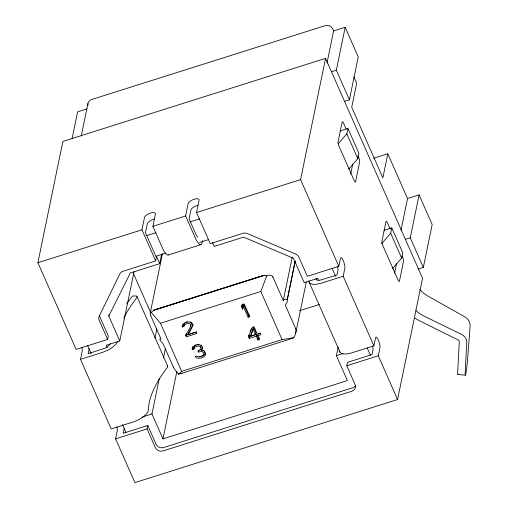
<?xml version="1.0" encoding="UTF-8"?>
<svg xmlns="http://www.w3.org/2000/svg" width="508" height="508" viewBox="0 0 508 508"><rect width="100%" height="100%" fill="white"/><g stroke="black" fill="none" stroke-linecap="round" stroke-linejoin="round"><path stroke-width="0.76" d="M315.963 278.517L316.503 279.851L318.014 280.314A8.236 3.232 -23.8 0 0 319.672 280.276L336.963 275.044L337.922 270.402A5.906 1.46 72.5 0 0 337.56 266.573M162.477 253.543L150.158 313.468L150.635 315.506L161.068 339.166L159.899 338.887L160.007 340.112A1.429 0.33 60.4 0 0 160.223 340.557L163.087 343.738L173.526 367.411L175.196 370.224L178.518 374.167L182.105 373.228M291.236 338.722L293.903 337.68L295.421 334.327L296.037 330.276L295.612 328.454L285.305 305.092L287.096 302.349L287.382 300.342A1.429 0.94 88 0 0 287.249 299.872C286.391 298.24 284.156 299.549 283.286 300.52L272.986 277.158C272.015 274.676 268.637 274.726 266.662 275.908L265.119 275.342L263.347 275.495L154.222 310.001L150.222 313.042M99.454 315.208A5.906 5.232 11.6 0 0 99.866 316.827L108.325 336.017L107.626 339.427L76.13 349.39L37.897 262.7L62.871 141.427L325.558 58.357L422.548 278.257L397.574 399.529L134.887 482.6L115.589 438.861L117.253 430.809A5.906 1.46 72.5 0 0 116.891 426.98M72.079 138.709L77.61 111.881L87.008 108.909M81.236 136.049L87.935 103.518M167.278 365.747A4.724 1.854 -23.8 0 1 167.316 367.532A199.625 78.321 -23.8 0 0 148.266 410.261A14.897 5.842 -23.8 0 1 147.936 411.651A15.24 5.982 -23.8 0 1 147.06 413.182A14.999 5.886 -23.8 0 1 145.663 414.795A15.094 5.918 -23.8 0 1 141.58 418.008L140.341 418.763A15.538 6.096 -23.8 0 1 137.7 420.154A14.808 5.81 -23.8 0 1 133.515 421.862L111.208 428.917L80.518 359.327L82.175 351.282A5.906 1.46 72.5 0 0 81.813 347.447M107.213 347.415L106.255 345.25L119.786 340.97L108.782 316.02L109.099 314.465M107.626 339.427L99.162 320.243A5.906 5.232 11.6 0 1 99.212 316.224L119.837 273.901A5.906 5.232 11.6 0 1 123.057 271.228L155.683 260.909L141.961 229.794L144.501 217.449A5.906 2.318 -23.8 0 1 150.508 213.042A5.906 2.318 -23.8 0 1 155.416 214.001L152.87 226.339L162.382 247.898A14.853 3.677 72.5 0 0 163.443 250.069A15.424 3.816 72.5 0 0 165.017 252.679L165.525 253.359A15.056 3.727 72.5 0 0 167.748 255.041A15.215 3.766 72.5 0 0 168.415 254.876M119.786 340.97L134.029 271.824M155.683 260.909L156.388 257.499L145.453 232.702L147.288 223.774A5.906 2.318 -23.8 0 1 154.235 219.107M124.193 428.612L123.234 433.254L147.79 425.488L156.077 444.278A5.906 5.232 11.6 0 0 163.722 447.523L352.514 387.82A5.906 5.232 11.6 0 0 355.505 385.547M108.782 316.02L130.327 272.955L159.677 263.671L161.582 254.445M154.921 338.195L156.839 328.873M202.825 240.551A106.312 26.295 72.5 0 0 201.841 243.37A14.922 3.689 72.5 0 1 201.149 244.519A15.215 3.766 72.5 0 1 200.482 244.691A15.056 3.727 72.5 0 1 198.266 243.002L197.758 242.329A15.424 3.816 72.5 0 1 196.177 239.713A14.853 3.677 72.5 0 1 195.116 237.547L185.611 215.989L188.151 203.644A5.906 2.318 -23.8 0 1 194.158 199.238A5.906 2.318 -23.8 0 1 199.066 200.196L196.52 212.541L210.249 243.656L242.875 233.337A5.906 5.232 11.6 0 1 247.377 233.572L295.713 254.083A5.906 5.232 11.6 0 1 298.863 257.092L307.327 276.276L338.817 266.319L340.474 258.267A5.906 1.46 72.5 0 1 343.218 260.553A5.906 1.46 72.5 0 1 344.862 268.211L343.205 276.257L373.894 345.846L351.587 352.901A14.808 5.81 -23.8 0 1 347.574 353.784A15.538 6.096 -23.8 0 1 345.18 353.987L344.1 353.962A15.094 5.918 -23.8 0 1 340.862 353.066A14.999 5.886 -23.8 0 1 339.985 352.171L309.296 282.588M372.637 346.1A5.906 1.46 72.5 0 1 372.999 349.936L372.04 354.571L347.491 362.337L346.786 365.747L355.073 384.537A5.906 5.232 11.6 0 1 351.809 391.23L163.024 450.933A5.906 5.232 11.6 0 1 155.372 447.688L147.085 428.898L147.79 425.488M338.15 347.072L336.391 355.619L347.396 380.575L162.973 438.893L151.968 413.937L159.169 378.981M163.487 358L165.411 348.679M193.097 324.637L188.449 332.892L188.074 334.715L196.221 332.137L196.818 333.496L186.341 336.804L185.744 335.451L190.906 326.104L190.773 324.301L188.722 323.406A7.131 6.318 11.6 0 0 184.645 324.695L183.788 326.504L182.334 326.968L182.709 325.145L184.163 324.682L185.026 322.866M183.788 326.504L184.163 324.682M162.973 438.893L176.898 371.297M185.744 335.451L185.998 334.239M186.341 336.804L186.715 334.982L186.119 333.629M202.806 347.389L202 348.571L201.619 350.399L203.314 350.476C205.873 351.631 206.362 355.365 203.784 356.806A7.664 6.794 11.6 0 1 199.13 358.28L196.615 357.842L195.028 356.495L196.482 356.032L198.533 356.927A8.693 7.703 11.6 0 0 203.187 355.454L204.045 353.638L202.508 351.657L201.397 351.396L198.368 352.044L197.891 350.958L200.565 349.498L201.009 347.504L199.828 346.335L198.717 346.069A7.131 6.318 11.6 0 0 194.647 347.358L193.789 349.174L192.329 349.631L192.519 346.634M193.789 349.174L194.386 346.354L195.021 345.535A7.131 6.318 11.6 0 1 196.355 344.805M198.368 352.044L198.742 350.222M241.586 306.997L242.494 304.546L244.24 303.994L249.853 316.719L248.107 317.271L248.482 315.449L243.827 304.889L242.538 309.162L241.586 306.997L241.833 305.778M242.538 309.162L243.827 304.889M249.231 338.43L248.514 336.804L248.888 334.975L249.606 336.601L249.231 338.43L256.216 336.22L256.591 334.391L249.606 336.601M250.552 336.156L253.606 327.628L255.873 332.772L255.499 334.594L250.552 336.156L253.606 327.628M256.216 336.22L257.886 340.011L259.632 339.458L257.962 335.667L258.337 333.839L260.521 333.153M257.886 340.011L258.261 338.182L256.591 334.391M338.817 266.319L300.584 179.629L325.558 58.357M326.987 63.119L333.616 30.925L332.74 28.937A5.906 5.232 11.6 0 0 325.088 25.692L91.561 99.543A5.906 5.232 11.6 0 0 87.998 105.347M283.286 300.52L292.233 257.099M295.25 261.01L287.249 299.872L295.034 261.684M344.348 101.416L349.409 99.816L336.34 70.193L345.186 27.267L333.616 30.925M295.745 333.191L306.273 282.061M349.409 99.816L358.248 56.89L345.186 27.267M338.252 143.675L346.843 133.833L347.948 128.467L339.992 130.981M350.698 174.009L352.743 164.084M348.704 169.107L357.803 158.68L358.908 153.314L347.948 128.467M373.672 158.267L387.807 153.797L382.861 177.838L351.726 107.252L356.68 83.217L353.866 76.841M381.591 243.662L390.69 233.242L391.795 227.876L383.838 230.391M373.894 345.846L375.552 337.801A5.906 1.46 72.5 0 1 378.295 340.087A5.906 1.46 72.5 0 1 379.94 347.739L378.282 355.79L397.574 399.529M401.066 229.959L407.543 198.533L387.807 153.797M394.545 273.425L396.589 263.493M392.551 268.516L401.65 258.096L402.755 252.73L391.795 227.876M418.275 269.03L423.335 267.43L410.267 237.801L419.106 194.875L407.543 198.533M423.335 267.43L432.175 224.498L419.106 194.875M242.418 303.949L241.96 305.175L242.919 307.34M293.903 337.68L282.08 339.604L260.858 291.49L266.662 275.908M250.044 332.048L251.492 328.39M248.514 336.804L252.273 327.285L254.019 326.733L257.245 334.042L260.153 333.121L260.871 334.747L257.962 335.667M200.939 347.675L201.149 345.142M204.026 353.174L204.426 351.815L203.943 350.736M110.446 343.821L107.429 346.913A8.236 3.232 -23.8 0 1 105.556 347.98L88.157 353.72L89.116 349.085A5.906 1.46 72.5 0 0 89.173 348.545M190.176 326.282L191.281 324.282L191.389 323.018L190.208 321.843M188.074 334.715L192.945 325.463A4.115 3.645 11.6 0 0 191.751 322.758C188.595 320.942 183.439 322.218 182.15 325.793L182.334 326.968M201.619 350.399L202.654 348.221A4.115 3.645 11.6 0 0 201.46 345.516C198.393 343.719 193.37 344.938 192.145 348.456L192.329 349.631M205.721 353.257L204.159 354.984A7.664 6.794 11.6 0 1 199.504 356.457M178.518 374.167L181.686 371.354L282.08 339.604M331.28 71.793L336.34 70.193M37.897 262.7L141.961 229.794M152.87 226.339L185.611 215.989M196.52 212.541L300.584 179.629M146.926 235.534L155.994 232.67M190.005 221.913L199.828 218.808M166.065 253.048L156.35 256.121L159.677 263.671M199.701 242.411L208.667 239.573M168.097 255.016L200.838 244.666M153.327 310.388L264.268 275.311L153.759 310.172M405.206 239.401L410.267 237.801M151.27 312.395L160.464 323.24L260.858 291.49M80.518 359.327L102.826 352.273L108.363 349.885A14.732 5.779 -23.8 0 0 112.039 347.643L115.729 344.399A15.354 6.026 -23.8 0 0 117.246 342.062A14.878 5.836 -23.8 0 0 117.481 341.344M343.205 276.257L320.897 283.312L315.633 284.34A14.732 5.779 -23.8 0 1 312.433 284.27L309.664 283.07A15.354 6.026 -23.8 0 1 308.966 281.432A14.878 5.836 -23.8 0 1 309.01 280.778M186.715 334.982L196.444 331.908M248.482 315.449L249.65 315.081M299.606 310.706L319.259 304.489M192.71 347.809L194.164 347.351M258.261 338.182L259.429 337.814M181.166 373.513L291.694 338.569M142.196 417.03L151.968 413.937M336.391 355.619L343.16 353.479M115.589 438.861L147.085 428.898M346.786 365.747L378.282 355.79M199.911 349.853L201.771 349.567M457.962 374.472L465.43 375.183M414.884 318.084L420.141 321.126L458.768 340.22L459.315 341.668L457.835 369.221A12.757 0.718 -84.6 0 0 458.108 374.18M415.938 310.648L419.157 313.271L423.596 315.868L461.353 334.308C464.414 335.756 466.96 338.861 466.782 342.379L465.303 369.932A12.757 0.718 -84.6 0 0 465.849 373.805A12.757 0.718 -84.6 0 0 467.658 358.477L470.103 326.257C470.414 322.472 468.236 318.726 464.941 316.909L427.692 295.967L423.329 293.002L419.671 289.484M272.694 276.606L272.986 277.158M173.387 367.1L173.673 367.703M346.113 129.083L343.573 123.311A3.073 0.762 72.5 0 0 342.144 122.123L338.055 141.98A3.073 0.762 72.5 0 0 338.906 145.961L354.165 180.556A3.073 0.762 72.5 0 0 355.594 181.743L359.683 161.887A3.073 0.762 72.5 0 0 358.832 157.912L357.873 155.746M390.277 229.21L387.42 222.726A3.073 0.762 72.5 0 0 385.991 221.539L381.902 241.389A3.073 0.762 72.5 0 0 382.753 245.37L398.012 279.965A3.073 0.762 72.5 0 0 399.44 281.153L403.53 261.303A3.073 0.762 72.5 0 0 402.673 257.321L402.038 255.88M346.843 133.833L357.803 158.68M390.69 233.242L401.65 258.096M332.124 268.408L335.636 276.371M367.233 348.024L370.427 355.263M318.694 280.537L317.741 278.371L304.209 282.651L293.465 258.293L243.599 237.134L214.243 246.418L212.427 242.297M243.453 306.718L248.107 317.271M253.232 329.451L255.499 334.594M160.464 323.24L181.686 371.354M133.261 273.133L150.47 312.147M137.014 296.589L167.71 366.179M87.681 345.707L91.192 353.67M122.472 424.599L125.984 432.562M150.527 315.233L150.762 315.805M295.612 328.454L295.834 329.07M197.695 237.09A7.563 1.867 72.5 0 1 195.637 233.718L189.103 218.897L190.938 209.969A5.906 2.318 -23.8 0 1 197.885 205.302M123.755 318.237A199.625 78.321 -23.8 0 1 136.627 297.942A4.724 1.854 -23.8 0 0 135.255 295.942L132.575 296.031A207.143 81.267 -23.8 0 0 126.619 303.848M339.985 352.171A15.24 5.982 -23.8 0 1 339.655 351.028M186.36 322.136A7.131 6.318 11.6 0 1 187.522 321.767M197.523 344.437A7.131 6.318 11.6 0 1 199.092 344.246"/></g></svg>
